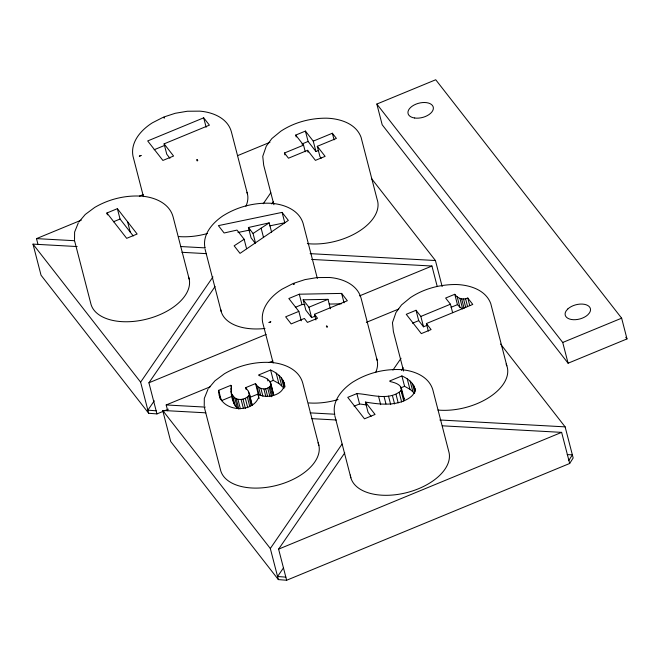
<?xml version="1.0" encoding="UTF-8"?>
<svg xmlns="http://www.w3.org/2000/svg" width="660" height="660" viewBox="0 0 660 660"><rect width="100%" height="100%" fill="white"/><g stroke="black" fill="none" stroke-linecap="round" stroke-linejoin="round"><path stroke-width="0.99" d="M74.531 239.696L74.613 232.056L78.301 222.915M204.229 406.04L204.311 398.392L207.991 389.251M249.43 393.805L251.988 405.347L249.43 393.805L248.383 391.256L245.677 387.651L255.527 383.584C258.184 389.689 268.059 391.116 271.029 384.788C270.418 379.038 263.843 376.951 259.083 375.581L258.613 374.971L270.608 370.021C277.134 372.966 283.668 378.048 284.79 385.572M284.056 382.742C285.549 394.812 267.325 399.094 258.662 394.556L258.142 394.771L258.703 397.221C252.071 414.884 217.99 411.436 218.683 390.332L230.835 385.316L231.379 386.026C230.447 393.55 231.957 402.757 237.435 408.268L234.754 397.897L231.487 393.715M401.486 388.534L404.167 398.904L403.738 401.008L401.049 390.637L401.486 388.534C399.911 383.839 394.416 382.577 390.118 381.554L389.68 380.985L401.899 375.944C408.408 378.741 414.703 383.807 415.544 391.281M234.754 397.897C239.151 400.95 246.419 399.374 249.307 394.977M568.87 460.366L572.368 454.864L567.229 454.583M205.829 412.83L162.698 410.462L170.742 441.573L278.363 579.604L286.654 580.247L569.679 463.477L573.169 457.974L565.125 426.863L500.552 344.041M168.391 409.192L156.956 413.911L148.673 413.267L140.621 382.156L212.957 276.903M263.233 203.75L270.773 192.778M156.956 413.911L148.912 382.8L215.061 286.539M271.804 203.973L273.553 201.432M154.283 400.818L147.865 410.157L156.148 410.8M278.363 579.604L270.32 548.493L342.07 444.097M392.931 370.095L401.049 358.273M286.654 580.247L278.602 549.136L344.759 452.876M401.503 370.318L403.252 367.768M283.396 568.004L277.563 576.493L285.846 577.137M78.961 221.909L85.255 214.467L94.71 207.43C108.562 199.295 124.69 195.261 140.745 196.102M208.659 388.253L214.954 380.803L224.408 373.766C238.26 365.632 254.389 361.597 270.443 362.447M414.818 388.459C415.585 394.985 408.796 398.805 403.664 400.966C391.479 405.9 378.007 404.118 365.401 402.072L375.061 414.455L364.485 418.82L347.754 397.353L356.895 393.583C370.961 394.358 389.128 401.288 401.049 390.637M255.486 242.905L253.052 233.475L269.189 222.874L271.631 232.303M244.15 239.275L234.135 245.817L240.025 253.374L288.337 220.399L282.092 212.388L218.394 225.629L224.128 232.988L236.989 230.092L244.15 239.275L246.584 248.704M162.797 117.488L152.427 122.793C141.273 129.773 130.3 141.883 132.974 156.115L143.443 196.614M292.487 283.825L282.125 289.129C270.971 296.109 259.999 308.228 262.663 322.459L273.141 362.95M203.692 117.826L147.683 140.935L162.896 160.438L173.58 156.032L164.093 143.863L209.418 125.161L203.692 117.826L206.135 127.248M154.168 149.737L164.604 145.431M37.991 244.414L36.498 238.623L81.279 220.143M139.408 196.16L143.228 194.584M237.567 155.661L269.965 142.296M106.912 212.99L117.373 208.675L137.14 234.028L126.687 238.342L106.912 212.99L107.407 214.871M296.2 136.975L295.713 135.094L305.415 131.084L313.252 141.133L315.934 151.503L318.664 150.381M376.835 104.057L435.732 79.753L621.637 318.178L627 338.918L568.095 363.214L382.198 124.798L376.835 104.057L562.732 342.474L568.095 363.214M113.396 221.785L120.054 219.046L133.237 235.95M301.925 144.004L308.096 141.454L315.934 151.503M284.93 154.91L284.435 153.021L303.55 145.134L305.25 151.734M313.252 141.133L332.359 133.246L336.394 138.427L317.287 146.314L319.968 156.684L321.181 158.227M317.287 146.314L325.124 156.362L315.422 160.363L307.585 150.315L288.478 158.202L284.435 153.021M315.917 319.951L314.457 314.3L347.333 300.737L341.624 293.411L299.285 294.203L288.832 298.518L298.848 311.371L301.29 320.801M295.317 307.321L301.966 304.573L304.994 304.524M298.848 311.371L285.648 316.816L291.175 323.903L304.375 318.458L307.453 322.402L317.534 318.244L314.457 314.3M328.003 299.343L303.163 299.813L308.929 307.213L328.003 299.343L330.437 308.773M148.912 382.8L266.12 334.438M359.51 295.903L431.937 266.029L437.176 286.3M303.163 299.813L305.844 310.183L311.611 317.584L315.249 316.082M167.689 410.751L166.188 404.959L210.029 386.875M269.107 362.497L272.918 360.929M366.308 322.393L398.706 309.028M427.218 325.281L423.522 326.807L420.841 316.437L416.031 310.274L406.255 314.308L421.311 333.613L431.087 329.579L426.393 323.557L472.766 304.425L467.783 298.023C463.13 300.201 457.611 298.567 454.773 294.286L445.632 298.056L450.442 304.219L452.636 312.708M420.841 316.437L450.442 304.219M221.364 400.702L232.576 396.074M269.602 381.917L273.289 380.391L278.85 383.476L284.08 388.237L281.399 377.866M412.492 323.21L418.712 320.644L423.522 326.807M451.06 307.296L457.454 304.656L459.888 307.205L462.652 308.897L459.97 298.526M250.148 397.279L258.209 393.954L259.116 395.109L256.435 384.739M354.09 406.213L359.576 403.953L366.366 404.926M400.826 387.865L404.58 386.314L409.909 389.227L414.488 393.212M562.732 342.474L621.637 318.178M278.602 549.136L561.627 432.366L569.679 463.477M163.548 117.1L175.263 113.281L187.374 111.243L199.782 111.144C212.718 112.142 227.716 118.115 231.404 131.901L247.492 194.131M293.238 283.445L304.961 279.617L317.072 277.579L329.48 277.48C342.416 278.487 357.406 284.452 361.094 298.246L377.19 360.467M255.148 243.103L251.08 237.88L248.399 227.51L269.189 222.874M237.996 232.485L249.942 230.002M269.849 225.86L284.782 222.758L282.092 212.388M329.183 304.07L341.278 303.839M36.498 238.623L74.547 240.71M180.477 246.526L205.153 247.879M310.142 253.646L435.427 260.518L442.167 286.588M148.673 413.267L41.044 275.236L33 244.126L77.162 246.551M181.912 252.301L206.555 253.654M311.611 259.421L431.937 266.029M166.188 404.959L205.268 407.104M310.167 412.863L334.851 414.224M439.832 419.983L565.125 426.863M311.611 418.638L336.253 419.991M442.332 425.815L561.627 432.366M141.471 196.119C154.407 197.117 169.405 203.09 173.093 216.876L189.181 279.097M271.169 362.455C284.105 363.462 299.104 369.427 302.791 383.221L318.879 445.442M625.738 337.293L627 338.918M371.489 178.513L435.427 260.518M295.713 135.094L303.55 145.134M248.399 227.51L253.052 233.475M169.933 158.285L166.774 154.234L164.093 143.863M371.101 416.311L368.09 412.45L365.401 402.072M33 244.126L140.621 382.156M162.698 410.462L270.32 548.493M403.507 397.468L404.167 398.904M251.064 401.626L252.112 404.176M506.839 365.797L490.751 303.567C485.636 289.888 469.895 285.029 456.629 284.526L455.986 284.518C439.956 284.452 423.86 288.7 410.446 297.602L401.536 304.92L395.983 312.477L392.452 322.666L393.385 331.543L403.598 371.052M467.783 298.023L469.73 305.563M465.556 298.691L467.511 306.232M463.534 298.988L465.729 307.469M461.678 298.922L464.112 308.352M457.207 296.835L459.888 307.205M454.773 294.286L457.454 304.656M426.393 323.557L428.34 331.097M416.031 310.274L418.712 320.644M413.985 385.984L415.206 390.695M412.36 383.427L414.802 392.857M410.132 381.067L412.813 391.438M407.228 378.856L409.909 389.227M401.899 375.944L404.58 386.314M400.496 386.38L401.222 389.21M401.709 391.091L402.443 393.921M332.359 133.246L334.067 139.846M399.217 392.601L401.659 402.022M396 394.325L398.195 402.814M392.403 395.497L394.597 403.978M388.517 396.14L390.712 404.629M384.004 396.346L385.951 403.887M378.502 396.182L380.696 404.662M305.415 131.084L308.096 141.454M307.585 150.315L308.072 152.204M341.624 293.411L344.058 302.841M356.895 393.583L359.576 403.953M317.353 278.479L303.047 223.171C298.666 209.41 283.288 203.989 270.196 203.23L269.511 203.222C253.448 202.727 237.369 206.959 223.69 215.399L223.063 215.762C212.734 222.692 202.224 234.325 204.946 247.822M308.929 307.213L311.611 317.584M334.768 415.552L350.864 477.782M299.285 294.203L301.966 304.573M273.9 204.707L263.686 165.206L262.754 156.329L266.285 146.132L271.837 138.583L280.748 131.257C294.162 122.364 310.266 118.107 326.287 118.181L326.931 118.189C340.197 118.684 355.938 123.552 361.053 137.231L377.14 199.452A50.688 28.71 -14.5 0 1 358.933 231.346A50.688 28.71 -14.5 0 1 307.329 243.623M261.121 228.178L263.563 237.6M284.377 384.953L284.864 386.842M283.074 380.391L284.782 386.991M279.048 375.342L281.729 385.712M276.169 373.106L278.85 383.476M270.608 370.021L273.289 380.391M270.649 382.767L273.71 395.159L271.029 384.788M270.352 383.889L271.087 386.719M270.154 386.496L272.588 395.926M267.415 379.071L267.902 380.952M269.164 387.313L271.606 396.742M267.712 388.047L269.907 396.536M265.666 388.748L267.622 396.289M263.909 389.037L265.856 396.577M260.956 388.633L262.903 396.173M258.572 387.098L260.766 395.587M255.527 383.584L258.209 393.954M258.142 394.771L259.116 398.541M248.383 391.256L250.09 397.848M248.672 396.115L251.105 405.545M245.677 387.651L246.163 389.532M247.376 397.213L249.818 406.634M245.297 398.26L247.731 407.682M205.07 249.216L221.166 311.438M242.979 399.077L245.421 408.507M241.09 399.465L243.284 407.946M237.938 399.349L240.38 408.771M236.214 398.813L238.895 409.183M230.835 385.316L231.322 387.205M230.926 388.525L231.412 390.415M232.592 395.744L235.282 406.114M230.942 391.198L234.168 404.085M218.683 390.332L221.125 399.762M219.334 395.315L220.308 399.085M204.361 407.435L220.448 469.656A50.688 28.71 -14.5 0 0 278.231 484.976A50.688 28.71 -14.5 0 0 318.046 442.753M127.561 221.735L130.243 232.105M117.373 208.675L120.054 219.046M74.662 241.09L90.75 303.311A50.688 28.71 -14.5 0 0 147.733 318.854A50.688 28.71 -14.5 0 0 188.677 277.299M334.637 414.158C331.922 400.669 342.433 389.029 352.762 382.099L353.389 381.744C367.067 373.296 383.147 369.064 399.201 369.559L399.894 369.567C412.987 370.326 428.365 375.746 432.745 389.507L448.833 451.729A50.688 28.71 -14.5 0 1 405.215 493.004A50.688 28.71 -14.5 0 1 350.336 475.01M264.99 328.482A50.688 28.71 -14.5 0 1 220.762 309.614M246.988 192.324A50.688 28.71 -14.5 0 1 245.908 206.233M207.38 233.508A50.688 28.71 -14.5 0 1 179 236.585M506.121 364.056A50.688 28.71 -14.5 0 1 490.306 396.594A50.688 28.71 -14.5 0 1 438.017 410.058M376.687 358.661A50.688 28.71 -14.5 0 1 375.606 372.57M338.06 399.564A50.688 28.71 -14.5 0 1 308.698 402.922M567.773 308.995L566.09 310.984A12.994 7.359 -14.5 0 0 571.379 319.489A12.994 7.359 -14.5 0 0 587.845 314.779L589.529 312.799A12.994 7.359 -14.5 0 0 584.24 304.293A12.994 7.359 -14.5 0 0 567.773 308.995M141.058 155.521L139.351 156.139L141.058 155.521M270.757 321.857L269.049 322.484L270.757 321.857M163.993 117.331L163.416 117.629L164.571 117.958L163.993 117.331M293.692 283.668L293.114 283.965L294.269 284.295L293.692 283.668M197.117 159.695L196.68 159.835L197.142 160.883L197.785 160.669L197.117 159.695M326.815 326.032L326.378 326.172L326.84 327.22L327.484 327.013L326.815 326.032M414.678 118.008A12.994 7.359 -14.5 0 0 433.372 107.902A12.994 7.359 -14.5 0 0 413.927 105.113A12.994 7.359 -14.5 0 0 414.678 118.008"/></g></svg>
